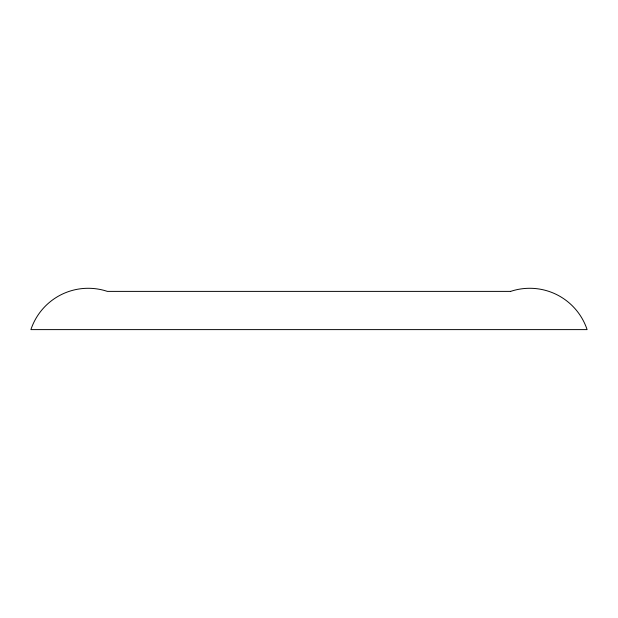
<?xml version="1.0" encoding="UTF-8"?>
<svg xmlns="http://www.w3.org/2000/svg" width="618" height="618" viewBox="0 0 618 618"><rect width="100%" height="100%" fill="white"/><g stroke="black" fill="none" stroke-linecap="round" stroke-linejoin="round"><path stroke-width="0.93" d="M510.646 291.387L107.354 291.387A60.44 60.44 0 0 0 30.9 329.61L587.1 329.61A60.44 60.44 0 0 0 510.646 291.387"/></g></svg>
